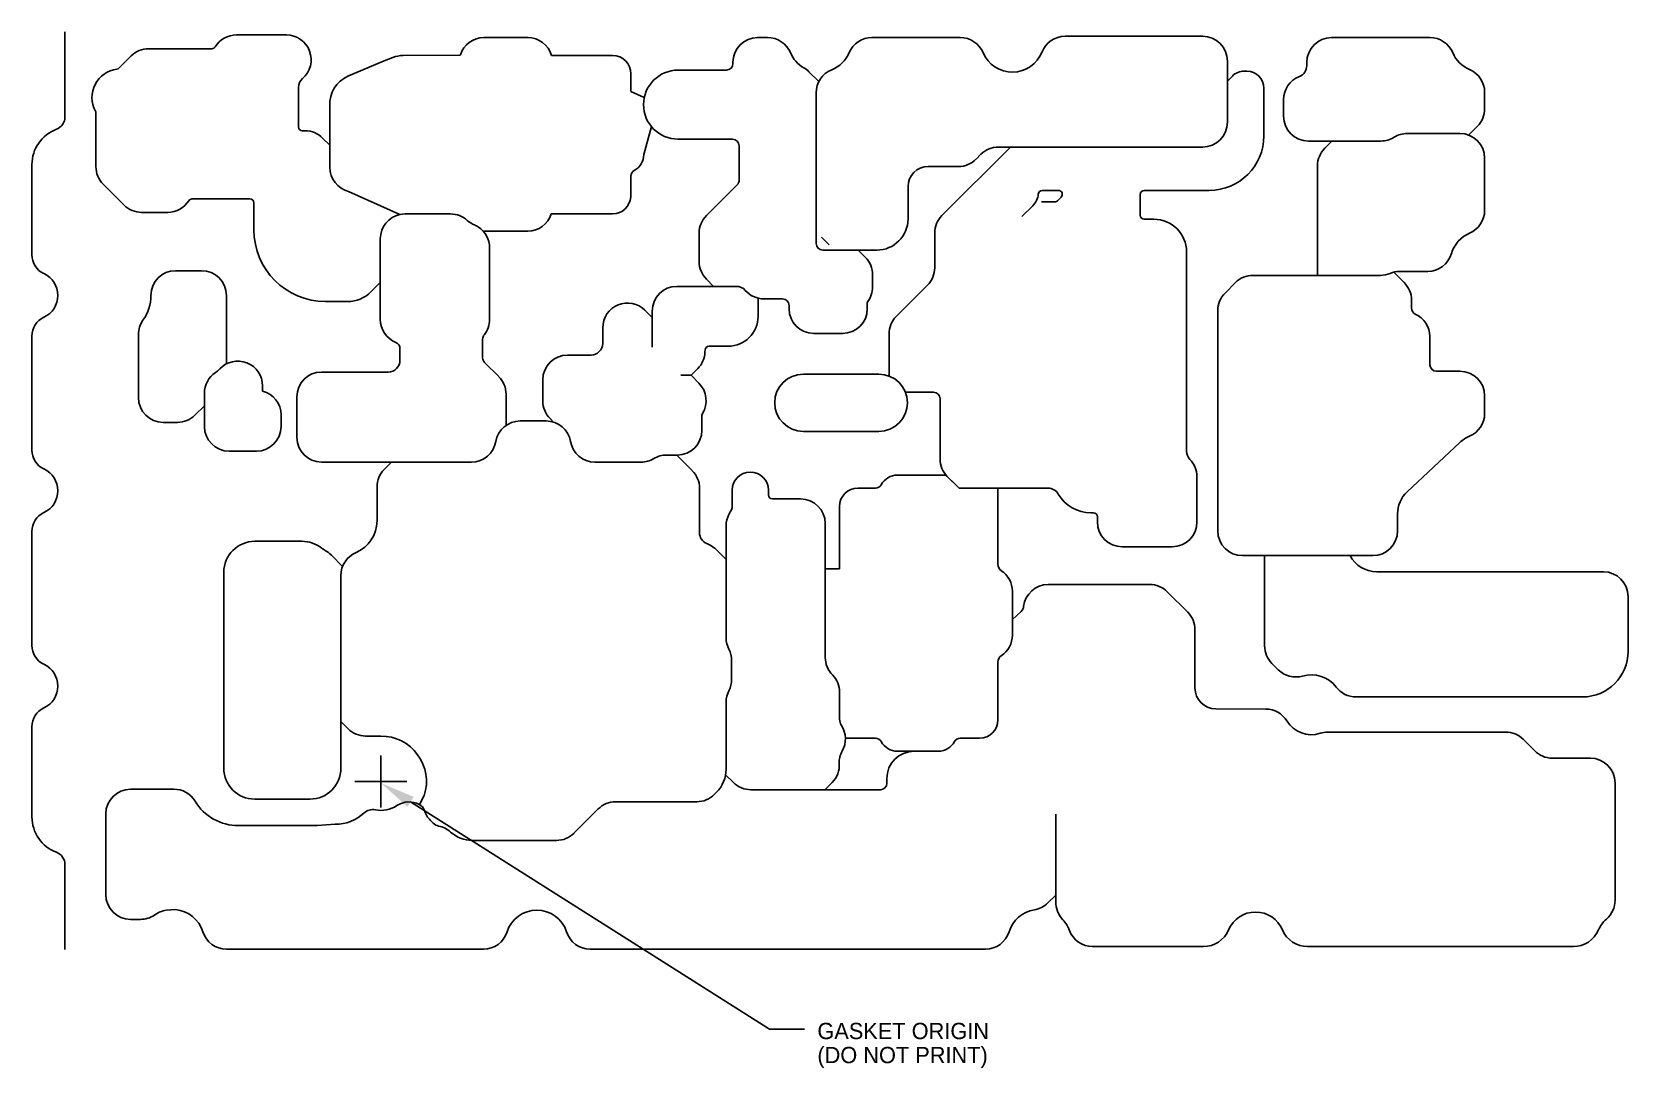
# Model space of a CAD drawing. Header units: inches. Extents: x -73.79 to -67.66, y 15.96 to 19.94.
import ezdxf

# ---------------------------------------------------------------- set-up
doc = ezdxf.new("R2010")
doc.units = ezdxf.units.IN
doc.layers.add('DO NOT PRINT', color=1, linetype='Continuous', lineweight=25, plot=False)

msp = doc.modelspace()

# ---------------------------------------------------------------- linework, layer by layer
at = {"color": 7, "linetype": 'Continuous'}
for p, q in [((-73.665, 19.6144), (-73.665, 19.9411)), ((-72.8143, 19.9294), (-73.0067, 19.9294)), ((-73.1006, 19.8766), (-73.3434, 19.8766)), ((-71.8873, 19.9194), (-72.0553, 19.9194)), ((-71.004, 19.9194), (-70.9655, 19.9194)), ((-70.5651, 19.9194), (-70.2255, 19.9194)), ((-69.8231, 19.9244), (-69.2943, 19.9244)), ((-68.7993, 19.9194), (-68.4212, 19.9194)), ((-73.4106, 19.8488), (-73.4566, 19.8028)), ((-72.5778, 19.7711), (-72.4391, 19.8303)), ((-72.4391, 19.8303), (-72.4051, 19.8432)), ((-72.3655, 19.8506), (-72.1461, 19.8525)), ((-71.5613, 19.8504), (-71.7959, 19.8504)), ((-71.099, 19.8194), (-71.099, 19.8244)), ((-69.1993, 19.5942), (-69.1993, 19.8294)), ((-68.8943, 19.8244), (-68.8943, 19.8118)), ((-71.4913, 19.7804), (-71.4913, 19.7121)), ((-71.31, 19.7944), (-71.124, 19.7944)), ((-70.807, 19.7882), (-70.769, 19.7503)), ((-69.1993, 19.7524), (-69.1803, 19.7714)), ((-69.1343, 19.7905), (-69.1243, 19.7905)), ((-72.7683, 19.728), (-72.7683, 19.5766)), ((-71.4913, 19.7121), (-71.4397, 19.6889)), ((-70.7791, 19.1284), (-70.7791, 19.7076)), ((-69.0593, 19.5423), (-69.0593, 19.7254)), ((-68.211, 19.7092), (-68.211, 19.6463)), ((-73.5463, 19.6301), (-73.5463, 19.4238)), ((-72.6473, 19.6734), (-72.6473, 19.4209)), ((-68.9833, 19.6171), (-68.9833, 19.6814)), ((-72.7533, 19.5616), (-72.7423, 19.5616)), ((-71.4413, 19.4704), (-71.4121, 19.5775)), ((-68.2388, 19.5792), (-68.2727, 19.5453)), ((-72.6473, 19.506), (-72.6751, 19.5338)), ((-71.1, 19.5294), (-71.31, 19.5294)), ((-71.075, 19.3721), (-71.075, 19.5044)), ((-68.8883, 19.5221), (-68.6093, 19.5221)), ((-68.8255, 19.4943), (-68.7977, 19.5221)), ((-68.5081, 19.5513), (-68.306, 19.5513)), ((-70.0326, 19.4992), (-70.296, 19.2359)), ((-70.146, 19.4714), (-70.1651, 19.4523)), ((-69.2943, 19.4992), (-70.0788, 19.4992)), ((-68.211, 19.4563), (-68.211, 19.2561)), ((-73.792, 19.0857), (-73.792, 19.4316)), ((-71.4915, 19.3078), (-71.4913, 19.3868)), ((-70.2323, 19.4244), (-70.3493, 19.4244)), ((-68.8533, 19.0064), (-68.8533, 19.4271)), ((-73.5185, 19.3566), (-73.4381, 19.2763)), ((-72.3783, 19.2403), (-72.5752, 19.3287)), ((-71.2008, 19.236), (-71.0823, 19.3545)), ((-70.4263, 19.3474), (-70.4263, 19.2234)), ((-69.8484, 19.3324), (-69.9109, 19.3324)), ((-69.5338, 19.3174), (-69.5338, 19.2369)), ((-69.2691, 19.3324), (-69.5188, 19.3324)), ((-73.1767, 19.3001), (-72.9543, 19.3001)), ((-72.9393, 19.2851), (-72.9393, 19.1811)), ((-69.9888, 19.2319), (-69.947, 19.2737)), ((-69.8626, 19.2882), (-69.9133, 19.2882)), ((-69.8378, 19.3068), (-69.852, 19.2926)), ((-73.3709, 19.2484), (-73.2699, 19.2484)), ((-72.3783, 19.2403), (-72.3586, 19.2424)), ((-72.1834, 19.2424), (-72.3586, 19.2424)), ((-71.7968, 19.2424), (-71.5613, 19.2424)), ((-69.5188, 19.2219), (-69.4813, 19.2219)), ((-72.4536, 19.0311), (-72.4536, 19.1474)), ((-72.4536, 19.1474), (-72.4536, 18.8374)), ((-72.0245, 19.1764), (-72.0583, 19.1764)), ((-72.0245, 19.1764), (-71.8873, 19.1764)), ((-71.2286, 19.0593), (-71.2286, 19.1688)), ((-70.7591, 19.1537), (-70.7288, 19.1234)), ((-70.3238, 19.0355), (-70.3238, 19.1687)), ((-72.0336, 18.8374), (-72.0336, 19.1124)), ((-70.6573, 19.1034), (-70.7541, 19.1034)), ((-70.6591, 19.1034), (-70.5463, 19.1034)), ((-70.618, 19.1034), (-70.5901, 19.0756)), ((-69.3563, 19.0969), (-69.3563, 18.3314)), ((-73.24, 19.0244), (-73.14, 19.0244)), ((-68.56, 19.0186), (-68.52, 18.9786)), ((-68.4299, 19.0214), (-68.5371, 19.0214)), ((-72.4536, 18.9793), (-72.4902, 18.9427)), ((-71.3141, 18.9643), (-71.0857, 18.9643)), ((-71.173, 18.9643), (-71.2008, 18.9922)), ((-71.1173, 18.9643), (-71.1336, 18.9643)), ((-70.5623, 18.9619), (-70.5623, 19.0084)), ((-70.4715, 18.8485), (-70.3516, 18.9683)), ((-69.1684, 18.9786), (-69.2085, 18.9385)), ((-69.1013, 19.0064), (-68.6111, 19.0064)), ((-73.045, 18.9294), (-73.045, 18.6666)), ((-72.6643, 18.9061), (-72.5786, 18.9061)), ((-71.0023, 18.8493), (-71.0023, 18.919)), ((-70.9801, 18.9163), (-70.9083, 18.9163)), ((-70.8833, 18.8913), (-70.8833, 18.8784)), ((-70.5828, 18.8784), (-70.5828, 18.9013)), ((-68.4921, 18.9114), (-68.4921, 18.8808)), ((-71.4369, 18.8726), (-71.4091, 18.8448)), ((-71.4091, 18.8693), (-71.4091, 18.7305)), ((-69.2363, 18.0254), (-69.2363, 18.8714)), ((-73.792, 18.3357), (-73.792, 18.7731)), ((-73.3828, 18.7792), (-73.3828, 18.5369)), ((-71.5991, 18.7454), (-71.5991, 18.8054)), ((-70.7883, 18.7834), (-70.6778, 18.7834)), ((-70.4993, 18.6203), (-70.4993, 18.7813)), ((-68.4216, 18.7714), (-68.4216, 18.6634)), ((-72.3781, 18.726), (-72.3781, 18.6804)), ((-72.0604, 18.6901), (-72.0604, 18.7617)), ((-71.2065, 18.7123), (-71.2062, 18.7199)), ((-71.1912, 18.7343), (-71.1173, 18.7343)), ((-71.9981, 18.6175), (-72.0531, 18.6724)), ((-71.7343, 18.7004), (-71.6441, 18.7004)), ((-71.2598, 18.6228), (-71.2342, 18.6484)), ((-72.9059, 18.5624), (-72.9059, 18.5824)), ((-72.6793, 18.6354), (-72.4231, 18.6354)), ((-71.8293, 18.5238), (-71.8293, 18.6054)), ((-71.2598, 18.6228), (-71.2991, 18.6228)), ((-71.2598, 18.6228), (-71.2296, 18.5927)), ((-70.8284, 18.6274), (-70.5384, 18.6274)), ((-68.3966, 18.6384), (-68.306, 18.6384)), ((-73.1293, 18.554), (-73.1293, 18.4264)), ((-72.7743, 18.3844), (-72.7743, 18.5404)), ((-71.9703, 18.5503), (-71.9703, 18.4306)), ((-70.3283, 18.5574), (-70.4359, 18.5574)), ((-70.3033, 18.3018), (-70.3033, 18.5324)), ((-68.211, 18.4763), (-68.211, 18.5434)), ((-73.1293, 18.506), (-73.1656, 18.4697)), ((-72.8347, 18.4264), (-72.8347, 18.4704)), ((-71.218, 18.4114), (-71.218, 18.468)), ((-73.2878, 18.4419), (-73.2328, 18.4419)), ((-71.9163, 18.4474), (-71.8163, 18.4474)), ((-71.7879, 18.4431), (-71.8015, 18.4566)), ((-70.5384, 18.4074), (-70.8284, 18.4074)), ((-68.3064, 18.3647), (-68.5093, 18.1749)), ((-73.0343, 18.3314), (-72.9297, 18.3314)), ((-72.1036, 18.2894), (-72.6793, 18.2894)), ((-72.4385, 18.2616), (-72.4107, 18.2894)), ((-71.6291, 18.2894), (-71.4519, 18.2894)), ((-71.313, 18.3164), (-71.3543, 18.3164)), ((-71.315, 18.3164), (-71.2551, 18.2566)), ((-70.4673, 18.2394), (-70.3093, 18.2394)), ((-70.3093, 18.2394), (-70.28, 18.2394)), ((-70.2755, 18.2346), (-70.2303, 18.1894)), ((-70.2598, 18.2189), (-70.2303, 18.1894)), ((-69.3163, 18.0597), (-69.3163, 18.2334)), ((-72.4663, 18.0635), (-72.4663, 18.1944)), ((-71.2273, 18.1894), (-71.2273, 18.0184)), ((-71.1023, 18.1814), (-71.1023, 18.1143)), ((-70.9623, 18.1634), (-70.9623, 18.1814)), ((-70.6193, 18.1894), (-70.551, 18.1894)), ((-70.2303, 18.1894), (-69.888, 18.1894)), ((-70.2256, 18.1894), (-70.1513, 18.1894)), ((-70.0813, 18.1194), (-70.0813, 18.1894)), ((-70.8393, 18.1484), (-70.9473, 18.1484)), ((-70.6893, 18.1194), (-70.6893, 17.8796)), ((-70.0813, 18.1194), (-70.0813, 17.8977)), ((-69.7237, 18.0947), (-69.7138, 18.0947)), ((-68.5457, 18.0254), (-68.5457, 18.0909)), ((-71.125, 18.0445), (-71.125, 17.8664)), ((-70.7443, 18.0534), (-70.7443, 17.5394)), ((-69.6988, 18.0597), (-69.6988, 18.0797)), ((-73.792, 17.5857), (-73.792, 18.0231)), ((-72.755, 17.9854), (-72.936, 17.9854)), ((-72.6416, 17.9317), (-72.5986, 17.8888)), ((-71.125, 17.9157), (-71.1599, 17.9506)), ((-69.6038, 17.9647), (-69.4113, 17.9647)), ((-69.1413, 17.9304), (-68.6407, 17.9304)), ((-69.0563, 17.5839), (-69.0563, 17.9304)), ((-73.055, 17.8664), (-73.055, 17.1144)), ((-72.605, 17.1144), (-72.605, 17.8546)), ((-71.125, 17.6145), (-71.125, 17.8664)), ((-70.6893, 17.8796), (-70.7443, 17.8796)), ((-68.6257, 17.8684), (-67.755, 17.8684)), ((-70.0253, 17.6254), (-70.0253, 17.7934)), ((-69.4978, 17.8196), (-69.8876, 17.8196)), ((-69.3516, 17.7128), (-69.4306, 17.7918)), ((-67.66, 17.7734), (-67.66, 17.5629)), ((-69.9914, 17.7164), (-70.0253, 17.6847)), ((-69.3238, 17.4222), (-69.3238, 17.6456)), ((-71.1043, 17.5282), (-71.1043, 17.4546)), ((-70.0813, 17.2994), (-70.0813, 17.5212)), ((-69.004, 17.4922), (-69.0285, 17.5167)), ((-71.125, 17.1104), (-71.125, 17.3684)), ((-70.6893, 17.4057), (-70.6893, 17.3027)), ((-67.835, 17.3879), (-68.7057, 17.3879)), ((-72.605, 17.2933), (-72.5772, 17.2655)), ((-69.2442, 17.3422), (-69.0515, 17.3412)), ((-73.792, 16.9272), (-73.792, 17.2731)), ((-72.4513, 17.2376), (-72.51, 17.2376)), ((-68.8137, 17.2529), (-68.1303, 17.2529)), ((-70.6193, 17.2294), (-70.6669, 17.2294)), ((-70.551, 17.2294), (-70.6193, 17.2294)), ((-70.3093, 17.1794), (-70.4673, 17.1794)), ((-70.1513, 17.2294), (-70.2256, 17.2294)), ((-68.0631, 17.2251), (-68.0188, 17.1807)), ((-67.9516, 17.1529), (-67.805, 17.1529)), ((-71.1269, 17.0889), (-71.0972, 17.0593)), ((-70.7458, 17.0314), (-70.718, 17.0593)), ((-70.5076, 17.0564), (-70.5076, 17.0744)), ((-67.71, 17.0579), (-67.71, 16.607)), ((-73.4132, 17.0337), (-73.2465, 17.0337)), ((-72.936, 16.9954), (-72.724, 16.9954)), ((-72.2845, 17.0097), (-72.3032, 16.9747)), ((-71.1704, 17.0133), (-71.1616, 17.022)), ((-70.5326, 17.0314), (-71.03, 17.0314)), ((-73.5082, 16.6287), (-73.5082, 16.9387)), ((-71.7095, 16.8648), (-71.6166, 16.9576)), ((-71.5494, 16.9854), (-71.2376, 16.9854)), ((-69.8588, 16.9382), (-69.8588, 16.6031)), ((-72.6966, 16.8937), (-72.9983, 16.8937)), ((-72.6966, 16.8937), (-72.627, 16.8987)), ((-72.2503, 16.903), (-72.2611, 16.9138)), ((-72.1003, 16.8369), (-71.7766, 16.8369)), ((-73.665, 16.4177), (-73.665, 16.7444)), ((-69.8588, 16.6272), (-69.8891, 16.5969)), ((-73.2764, 16.5694), (-73.2409, 16.5713)), ((-73.4132, 16.5337), (-73.3752, 16.5337)), ((-72.0572, 16.4194), (-73.0445, 16.4194)), ((-71.6474, 16.4194), (-70.1289, 16.4194)), ((-69.2915, 16.4294), (-69.7172, 16.4294)), ((-67.8702, 16.4294), (-68.8911, 16.4294))]:
    msp.add_line(p, q, dxfattribs=at)
for centre, radius, start, end in [((-73.0067, 19.8344), 0.095, 90, 148.66098), ((-72.8143, 19.8344), 0.095, 310.5416, 90), ((-73.3434, 19.7816), 0.095, 90, 135), ((-73.1006, 19.8916), 0.015, 270, 328.66098), ((-72.0553, 19.8244), 0.095, 90, 162.78044), ((-71.8873, 19.8244), 0.095, 15.90243, 90), ((-71.004, 19.8244), 0.095, 90, 180), ((-70.9655, 19.8244), 0.095, 23.00459, 90), ((-70.5651, 19.8244), 0.095, 90, 156.99544), ((-70.2255, 19.8244), 0.095, 23.00459, 90), ((-69.8231, 19.8294), 0.095, 90, 158.41901), ((-69.2943, 19.8294), 0.095, 0, 90), ((-68.7993, 19.8244), 0.095, 90, 180), ((-68.4212, 19.8244), 0.095, 23.00458, 90), ((-72.3645, 19.7356), 0.115, 90.50954, 110.67551), ((-71.5613, 19.7804), 0.07, 0, 90), ((-71.124, 19.8194), 0.025, 270, 0), ((-70.7653, 19.9094), 0.1225, 203.00459, 239.97904), ((-70.7653, 19.9094), 0.1225, 291.91598, 336.99544), ((-70.0253, 19.9094), 0.1225, 203.00459, 338.41901), ((-68.9393, 19.8118), 0.045, 291.36363, 0), ((-68.221, 19.9094), 0.1225, 203.00458, 246.99542), ((-73.4513, 19.6894), 0.11, 97.30759, 208.35764), ((-73.4672, 19.8134), 0.015, 277.30759, 315), ((-72.7233, 19.728), 0.045, 130.5416, 180), ((-72.5326, 19.6653), 0.115, 113.14307, 184.04744), ((-71.31, 19.6619), 0.1325, 90, 270), ((-70.8741, 19.7211), 0.095, 45, 59.97904), ((-70.6841, 19.7076), 0.095, 111.91598, 180), ((-69.1343, 19.7255), 0.065, 90, 135), ((-69.1243, 19.7254), 0.065, 0, 90), ((-68.8883, 19.6814), 0.095, 111.36363, 180), ((-68.306, 19.7092), 0.095, 0, 66.99542), ((-73.5613, 19.6301), 0.015, 0, 28.35764), ((-68.306, 19.6463), 0.095, 315.00001, 0), ((-73.647, 19.4316), 0.145, 110.40892, 180), ((-73.715, 19.6144), 0.05, 290.40892, 0), ((-72.7533, 19.5766), 0.015, 180, 270), ((-72.7423, 19.4666), 0.095, 45.00001, 90), ((-69.2943, 19.5942), 0.095, 270, 0), ((-68.8883, 19.6171), 0.095, 180, 270), ((-71.1, 19.5044), 0.025, 0, 90), ((-69.2691, 19.5423), 0.2098, 270, 0), ((-68.6093, 19.6171), 0.095, 270, 302.20486), ((-68.5081, 19.4563), 0.095, 90, 122.20486), ((-68.306, 19.4563), 0.095, 0, 90), ((-71.5113, 19.4704), 0.07, 298.27371, 0), ((-70.2323, 19.5194), 0.095, 270, 315), ((-70.0788, 19.4042), 0.095, 90, 135), ((-68.7583, 19.4271), 0.095, 135.00001, 180), ((-73.4513, 19.4238), 0.095, 180, 225), ((-72.5523, 19.4209), 0.095, 180, 256.06315), ((-71.4663, 19.3868), 0.025, 118.27371, 180), ((-70.3493, 19.3474), 0.077, 90, 180), ((-71.1, 19.3721), 0.025, 315, 0), ((-69.9987, 19.3254), 0.0732, 315, 354.78956), ((-69.9109, 19.3174), 0.015, 90, 174.78956), ((-69.8484, 19.3174), 0.015, 315, 90), ((-69.5188, 19.3174), 0.015, 90, 180), ((-73.3709, 19.3434), 0.095, 225, 270), ((-73.2699, 19.3434), 0.095, 270, 327.96326), ((-73.1767, 19.2851), 0.015, 90, 147.96326), ((-72.9543, 19.2851), 0.015, 0, 90), ((-71.5613, 19.3124), 0.07, 270, 356.17745), ((-69.8626, 19.3032), 0.015, 270, 315), ((-68.306, 19.2561), 0.095, 293.00457, 0), ((-72.3586, 19.1474), 0.095, 102.01877, 180), ((-72.1834, 19.1474), 0.095, 47.60434, 90), ((-72.0553, 19.2877), 0.095, 227.60434, 247.32656), ((-72.1286, 19.1124), 0.095, 56.80766, 67.32656), ((-71.8873, 19.2714), 0.095, 270, 342.226), ((-71.1336, 19.1688), 0.095, 135, 180), ((-70.5463, 19.2234), 0.12, 270, 0), ((-70.2288, 19.1687), 0.095, 135, 180), ((-69.5188, 19.2369), 0.015, 180, 270), ((-69.4813, 19.0969), 0.125, 0, 90), ((-72.6643, 19.1811), 0.275, 180, 270), ((-72.1286, 19.1124), 0.095, 0, 56.80766), ((-68.221, 19.0559), 0.1225, 113.00457, 163.8413), ((-73.712, 19.0857), 0.08, 180, 244.96394), ((-70.7541, 19.1284), 0.025, 180, 270), ((-70.6573, 19.0084), 0.095, 0, 45), ((-68.4299, 19.1164), 0.095, 270, 343.8413), ((-73.785, 18.9294), 0.0925, 295.03606, 64.96394), ((-73.24, 18.9294), 0.095, 90, 180), ((-73.14, 18.9294), 0.095, 0, 90), ((-71.1336, 19.0593), 0.095, 180, 225), ((-70.4188, 19.0355), 0.095, 315, 0), ((-68.6111, 19.1014), 0.095, 270, 292.91954), ((-68.5371, 18.9264), 0.095, 90, 112.91954), ((-71.3141, 18.8693), 0.095, 90, 180), ((-71.0857, 18.9193), 0.045, 41.08233, 90), ((-70.9801, 19.0113), 0.095, 221.08233, 270), ((-70.6573, 18.9619), 0.095, 322.67214, 0), ((-69.1013, 18.9114), 0.095, 90, 135), ((-68.5871, 18.9114), 0.095, 0, 45), ((-73.5, 18.9294), 0.165, 324.70047, 0), ((-72.5786, 19.0311), 0.125, 270, 315.00001), ((-71.5041, 18.8054), 0.095, 45.00001, 180), ((-70.9083, 18.8913), 0.025, 0, 90), ((-70.5778, 18.9013), 0.005, 142.67214, 180), ((-69.1413, 18.8714), 0.095, 135, 180), ((-73.712, 18.7731), 0.08, 115.03606, 180), ((-73.2878, 18.7792), 0.095, 144.70047, 180), ((-72.3586, 18.8374), 0.095, 180, 248.20547), ((-72.1286, 18.8374), 0.095, 320.89937, 0), ((-71.1173, 18.8493), 0.115, 270, 0), ((-70.7883, 18.8784), 0.095, 180, 270), ((-70.6778, 18.8784), 0.095, 270, 0), ((-70.4043, 18.7813), 0.095, 135, 180), ((-68.4671, 18.8808), 0.025, 180, 245.68384), ((-68.5166, 18.7714), 0.095, 0, 65.68384), ((-72.0354, 18.7617), 0.025, 140.89937, 180), ((-72.4031, 18.726), 0.025, 0, 68.20547), ((-71.6441, 18.7454), 0.045, 270, 0), ((-71.3014, 18.7155), 0.095, 314.99999, 358.03632), ((-71.1912, 18.7193), 0.015, 90, 178.03632), ((-73.14, 18.7119), 0.095, 303.79318, 317.06068), ((-73.0009, 18.5824), 0.095, 0, 137.06068), ((-72.4231, 18.6804), 0.045, 270, 0), ((-72.0354, 18.6901), 0.025, 180, 225), ((-71.7343, 18.6054), 0.095, 90, 180), ((-68.3966, 18.6634), 0.025, 180, 270), ((-73.0343, 18.554), 0.095, 123.79318, 180), ((-72.6793, 18.5404), 0.095, 90, 180), ((-72.0653, 18.5503), 0.095, 0, 45), ((-71.2968, 18.5255), 0.095, 328.47842, 45.00001), ((-70.8284, 18.5174), 0.11, 90, 270), ((-70.5384, 18.5174), 0.11, 270, 90), ((-68.306, 18.5434), 0.095, 0, 90), ((-73.2878, 18.5369), 0.095, 180, 270), ((-72.9297, 18.4704), 0.095, 0, 75.46287), ((-71.7343, 18.5238), 0.095, 180, 225.00001), ((-70.3283, 18.5324), 0.025, 0, 90), ((-73.2328, 18.5369), 0.095, 270, 315.00001), ((-71.203, 18.468), 0.015, 148.47842, 180), ((-68.306, 18.4763), 0.095, 292.72842, 0), ((-73.0343, 18.4264), 0.095, 180, 270), ((-72.9297, 18.4264), 0.095, 270, 0), ((-71.9163, 18.3524), 0.095, 90, 170.30397), ((-71.8163, 18.3524), 0.095, 9.69603, 90), ((-71.313, 18.4114), 0.095, 270, 0), ((-73.712, 18.3357), 0.08, 180, 244.96394), ((-72.6793, 18.3844), 0.095, 180, 270), ((-72.1036, 18.3844), 0.095, 270, 350.30397), ((-71.6291, 18.3844), 0.095, 189.69603, 270), ((-68.221, 18.2734), 0.125, 112.72842, 133.09977), ((-71.4519, 18.3844), 0.095, 270, 300.91898), ((-71.3543, 18.2214), 0.095, 90, 120.91898), ((-70.2083, 18.3018), 0.095, 180, 225.00001), ((-69.3113, 18.3314), 0.045, 180, 224.41531), ((-69.4113, 18.2334), 0.095, 0, 44.41531), ((-73.785, 18.1794), 0.0925, 295.03606, 64.96394), ((-72.3713, 18.1944), 0.095, 135.00001, 180), ((-71.3223, 18.1894), 0.095, 0, 45), ((-71.0323, 18.1814), 0.07, 0, 180), ((-70.4673, 18.1694), 0.07, 90, 151.72629), ((-70.9473, 18.1634), 0.015, 180, 270), ((-70.6193, 18.1194), 0.07, 90, 180), ((-70.551, 18.2144), 0.025, 270, 331.72629), ((-69.888, 18.1444), 0.045, 30.12243, 89.99341), ((-69.7237, 18.2397), 0.145, 210.12243, 270), ((-68.4307, 18.0909), 0.115, 133.09977, 180), ((-73.712, 18.0231), 0.08, 115.03606, 180), ((-71.1673, 18.1164), 0.06, 332.35332, 336.01788), ((-71.0257, 18.0534), 0.095, 146.398, 156.01788), ((-71.1173, 18.1143), 0.015, 326.398, 0), ((-70.8393, 18.0534), 0.095, 0, 90), ((-69.7138, 18.0797), 0.015, 0, 90), ((-72.598, 18.0635), 0.1317, 292.84536, 0), ((-71.03, 18.0445), 0.095, 152.35332, 180), ((-69.6038, 18.0597), 0.095, 180, 270), ((-69.4113, 18.0597), 0.095, 270, 0), ((-72.936, 17.8664), 0.119, 90, 180), ((-72.755, 17.8604), 0.125, 52.28729, 90), ((-71.1823, 18.0184), 0.045, 180, 247.90142), ((-71.244, 17.8664), 0.119, 45.00001, 67.90142), ((-69.1413, 18.0254), 0.095, 180, 270), ((-68.6407, 18.0254), 0.095, 270, 0), ((-72.598, 18.0635), 0.1317, 232.28729, 239.04948), ((-72.73, 17.8434), 0.125, 45.00001, 59.04948), ((-72.51, 17.8546), 0.095, 112.84536, 180), ((-68.6257, 17.9834), 0.115, 207.43761, 270), ((-70.0513, 17.8977), 0.03, 180, 236.49567), ((-70.1203, 17.7934), 0.095, 0, 56.49567), ((-67.755, 17.7734), 0.095, 0, 90), ((-69.8876, 17.7246), 0.095, 90, 173.69849), ((-69.4978, 17.7246), 0.095, 45, 90), ((-70.0119, 17.7383), 0.03, 313.09977, 353.69849), ((-69.4188, 17.6456), 0.095, 0, 45), ((-71.03, 17.6145), 0.095, 180, 206.99219), ((-70.1203, 17.6254), 0.095, 303.50433, 0), ((-73.712, 17.5857), 0.08, 180, 244.96394), ((-71.1993, 17.5282), 0.095, 0, 26.99219), ((-70.6493, 17.5394), 0.095, 180, 224.72225), ((-70.0513, 17.5212), 0.03, 123.50433, 180), ((-68.9613, 17.5839), 0.095, 180, 225), ((-67.835, 17.5629), 0.175, 270, 0), ((-73.785, 17.4294), 0.0925, 295.03605, 64.96394), ((-68.9368, 17.5594), 0.095, 225, 286.18097), ((-71.1993, 17.4546), 0.095, 333.00781, 0), ((-70.7843, 17.4057), 0.095, 0, 44.72225), ((-69.2438, 17.4222), 0.08, 180, 269.71243), ((-68.8769, 17.3529), 0.12, 37.20375, 106.18097), ((-68.7057, 17.4829), 0.095, 217.20375, 270), ((-71.03, 17.3684), 0.095, 153.00781, 180), ((-73.712, 17.2731), 0.08, 115.03605, 180), ((-70.6443, 17.3027), 0.045, 180, 212.91613), ((-70.1513, 17.2994), 0.07, 270, 0), ((-69.052, 17.2462), 0.095, 31.3525, 89.71243), ((-68.8769, 17.3529), 0.11, 211.3525, 287.96977), ((-72.51, 17.3326), 0.095, 225.00001, 270), ((-72.4513, 17.0627), 0.175, 342.40063, 90), ((-70.7618, 17.2266), 0.095, 330.30842, 32.91613), ((-68.8137, 17.1579), 0.095, 90, 107.96977), ((-68.1303, 17.1579), 0.095, 45.00001, 90), ((-70.6055, 17.1374), 0.085, 150.30842, 183.50372), ((-70.551, 17.2044), 0.025, 28.27371, 90), ((-70.4673, 17.2494), 0.07, 208.27371, 270), ((-70.4026, 17.0744), 0.105, 90, 180), ((-70.3093, 17.2494), 0.07, 270, 331.72629), ((-70.2256, 17.2044), 0.025, 90, 151.72629), ((-67.9516, 17.2479), 0.095, 225.00001, 270), ((-72.936, 17.1144), 0.119, 180, 270), ((-72.724, 17.1144), 0.119, 270, 0), ((-71.25, 17.1104), 0.125, 315, 0), ((-70.7851, 17.1264), 0.095, 315.00001, 3.50372), ((-67.805, 17.0579), 0.095, 0, 90), ((-71.03, 17.1264), 0.095, 225.00001, 270), ((-70.5326, 17.0564), 0.025, 270, 0), ((-73.4132, 16.9387), 0.095, 90, 180), ((-73.2465, 16.9387), 0.095, 31.14739, 90), ((-72.9983, 17.0887), 0.195, 211.14739, 270), ((-71.2376, 17.0804), 0.095, 270, 315), ((-73.647, 16.9272), 0.145, 180, 249.59109), ((-72.6258, 17.0587), 0.16, 269.57223, 313.12644), ((-72.4822, 16.9054), 0.05, 79.00528, 133.12644), ((-72.4513, 17.0644), 0.112, 259.00528, 303.26697), ((-72.3432, 16.8997), 0.085, 62.46445, 123.26697), ((-72.3224, 16.9396), 0.04, 17.85695, 62.46445), ((-72.1939, 16.981), 0.095, 197.85695, 225), ((-71.5494, 16.8904), 0.095, 90, 135), ((-72.222, 16.9313), 0.04, 225, 259.17075), ((-72.2473, 16.7987), 0.095, 47.80258, 79.17075), ((-72.1003, 16.9609), 0.1239, 227.80258, 270), ((-71.7766, 16.9319), 0.095, 270, 315), ((-73.715, 16.7444), 0.05, 0, 69.59109), ((-73.4132, 16.6287), 0.095, 180, 270), ((-73.252, 16.4494), 0.1225, 101.484, 124.48887), ((-73.252, 16.4494), 0.1224, 17.39683, 84.80789), ((-71.8523, 16.4494), 0.12, 17.59734, 162.40266), ((-69.9213, 16.4494), 0.1225, 99.26028, 162.61143), ((-69.9563, 16.6641), 0.095, 279.26028, 315), ((-69.7544, 16.6031), 0.1045, 180, 222.63933), ((-69.0913, 16.4494), 0.1125, 23.00456, 156.99542), ((-67.805, 16.607), 0.095, 310.58704, 0), ((-73.3752, 16.6287), 0.095, 270, 304.48887), ((-69.9213, 16.4494), 0.1225, 20.17126, 42.63933), ((-67.67, 16.4494), 0.1125, 130.58704, 156.99542), ((-73.0445, 16.5144), 0.095, 197.39683, 270), ((-72.0572, 16.5144), 0.095, 270, 342.40266), ((-71.6474, 16.5144), 0.095, 197.59734, 270), ((-70.1289, 16.5144), 0.095, 270, 342.61143), ((-69.7172, 16.5244), 0.095, 200.17126, 270), ((-69.2915, 16.5344), 0.105, 270, 336.99542), ((-68.8911, 16.5344), 0.105, 203.00456, 270), ((-67.8702, 16.5344), 0.105, 270, 336.99542)]:
    msp.add_arc(centre, radius, start, end, dxfattribs=at)
at = {"layer": 'DO NOT PRINT'}
for p, q in [((-72.4513, 16.9627), (-72.4513, 17.1627)), ((-72.5513, 17.0627), (-72.3513, 17.0627)), ((-70.9589, 16.1123), (-72.3373, 16.985)), ((-70.8239, 16.1123), (-70.9589, 16.1123))]:
    msp.add_line(p, q, dxfattribs=at)
msp.add_solid([(-72.3252, 17.004), (-72.3493, 16.966), (-72.4513, 17.0573)], dxfattribs=at)

# ---------------------------------------------------------------- texts
for s, p in [('GASKET ORIGIN', (-70.7745, 16.074)), ('(DO NOT PRINT)', (-70.7745, 15.9817))]:
    msp.add_text(s, height=0.0625, dxfattribs=at).set_placement(p)

doc.saveas('drawing.dxf')
